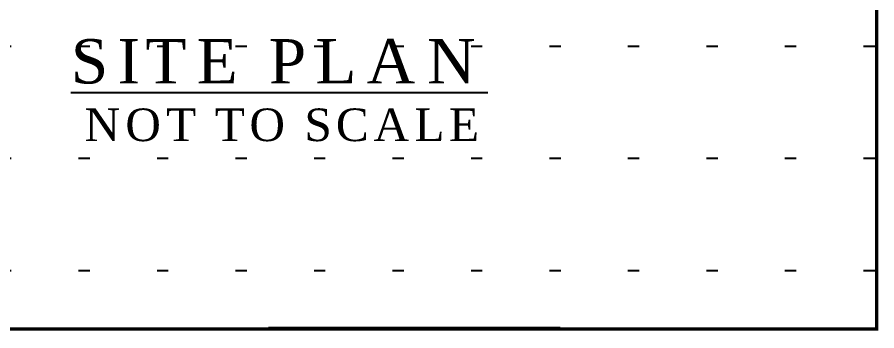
# Model space of a CAD drawing. Header units: inches. Extents: x -8940 to 26362, y -28010 to 990.
# Drawn here: x 4423.04 to 4453.12, y -7400.67 to -7389.7 of the extents above; entities that cross this region are included whole.
import ezdxf

# ---------------------------------------------------------------- set-up
doc = ezdxf.new("R2010")
doc.units = ezdxf.units.IN
doc.header["$MEASUREMENT"] = 0
doc.layers.add('Text', color=7, linetype='Continuous')
doc.styles.add('Text', font='times.ttf', dxfattribs={"height": 240})

msp = doc.modelspace()

# ---------------------------------------------------------------- hatches: boundary and pattern name
at = {"layer": 'Text', "lineweight": 25}
h = msp.add_hatch(dxfattribs=at)
h.set_pattern_fill('ACAD_ISO07W100', color=0, scale=0.784833, style=0)
h.set_pattern_definition([(0, (-582.442, -27753.198), (0, 3.9241642), [0.3924164, -2.35449854])])
h.paths.add_polyline_path([(4453.012436, -7368.509246), (4432.544063, -7360.765981), (4417.35118, -7356.454306), (4399.865945, -7352.632595), (4389.807755, -7348.417064), (4382.319111, -7347.246699), (4375.943644, -7343.680138), (4368.217405, -7333.076598), (4361.929936, -7322.334389), (4357.719224, -7314.672477), (4356.412451, -7309.03143), (4355.412858, -7306.651874), (4313.200953, -7306.651874), (4313.200953, -7400.608297), (4453.122434, -7400.608297)])
h.paths.add_polyline_path([(4387.774257, -7337.654416), (4394.795484, -7337.654416), (4394.795484, -7334.638043), (4387.774257, -7334.638043)], flags=25)

# ---------------------------------------------------------------- linework, layer by layer
at = {"layer": 'Text', "const_width": 0.117725}
msp.add_lwpolyline([(4313.200953, -7306.651874), (4453.122434, -7306.651874), (4453.122434, -7400.608297), (4313.200953, -7400.608297)], close=True, dxfattribs=at)
at = {"layer": 'Text'}
msp.add_lwpolyline([(4389.807755, -7348.417064), (4399.865945, -7352.632595), (4417.35118, -7356.454306), (4432.544063, -7360.765981), (4453.012436, -7368.509246), (4453.122434, -7400.608297), (4453.122434, -7400.608297), (4453.122434, -7366.508718), (4445.271976, -7363.354465), (4446.882342, -7362.951401), (4447.771124, -7362.685157), (4448.101117, -7362.121237), (4447.621527, -7361.498152), (4446.165157, -7360.309299), (4444.977182, -7359.686214), (4441.787249, -7358.310619), (4437.928529, -7356.252774), (4434.333804, -7354.045167), (4429.124313, -7351.014792), (4425.155596, -7348.021395)], dxfattribs=at)
at = {"layer": 'Text', "const_width": 0.117725}
msp.add_lwpolyline([(4431.831278, -7400.582973), (4442.043465, -7400.582973)], dxfattribs=at)

# ---------------------------------------------------------------- texts
at = {"layer": 'Text', "insert": (4424.919549, -7390.460804), "char_height": 1.55396904, "attachment_point": 1, "style": 'Text'}
msp.add_mtext('{\\T1.25;\\LSITE PLAN}', dxfattribs=at)
at = {"layer": 'Text', "color": 1, "insert": (4425.395556, -7392.889292), "char_height": 1.13957729, "attachment_point": 1, "style": 'Text'}
msp.add_mtext('{\\T1.15;\\C256;NOT TO SCALE}', dxfattribs=at)

doc.saveas('drawing.dxf')
